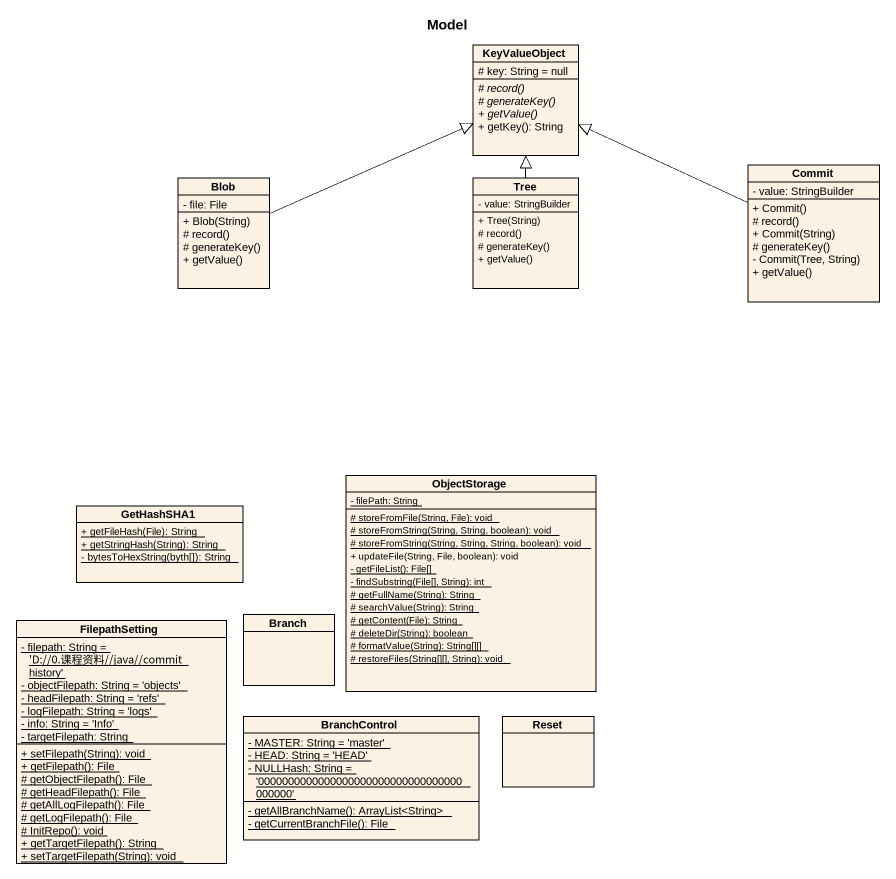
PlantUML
@startuml
title Model
hide circle
hide empty members
skinparam classAttributeIconSize 0
class KeyValueObject {
  # key: String = null
  {abstract} # record()
  {abstract} # generateKey()
  {abstract} + getValue()
  + getKey(): String
}
class Commit {
  - value: StringBuilder
  + Commit()
  # record()
  + Commit(String)
  # generateKey()
  - Commit(Tree, String)
  + getValue()
}
class Blob {
  - file: File
  + Blob(String)
  # record()
  # generateKey()
  + getValue()
}
class Tree {
  - value: StringBuilder
  + Tree(String)
  # record()
  # generateKey()
  + getValue()
}
class ObjectStorage {
  {static} - filePath: String
  {static} # storeFromFile(String, File): void
  {static} # storeFromString(String, String, boolean): void
  {static} # storeFromString(String, String, String, boolean): void
  + updateFile(String, File, boolean): void
  {static} - getFileList(): File[]
  {static} - findSubstring(File[], String): int
  {static} # getFullName(String): String
  {static} # searchValue(String): String
  {static} # getContent(File): String
  {static} # deleteDir(String): boolean
  {static} # formatValue(String): String[][]
  {static} # restoreFiles(String[][], String): void
}
class GetHashSHA1 {
  {static} + getFileHash(File): String
  {static} + getStringHash(String): String
  {static} - bytesToHexString(byth[]): String
}
class FilepathSetting {
  {static} - filepath: String = 'D:~//0.课程资料~//java~//commit history'
  {static} - objectFilepath: String = 'objects'
  {static} - headFilepath: String = 'refs'
  {static} - logFilepath: String = 'logs'
  {static} - info: String = 'Info'
  {static} - targetFilepath: String
  {static} + setFilepath(String): void
  {static} + getFilepath(): File
  {static} # getObjectFilepath(): File
  {static} # getHeadFilepath(): File
  {static} # getAllLogFilepath(): File
  {static} # getLogFilepath(): File
  {static} # InitRepo(): void
  {static} + getTargetFilepath(): String
  {static} + setTargetFilepath(String): void
}
class Branch
class BranchControl {
  {static} - MASTER: String = 'master'
  {static} - HEAD: String = 'HEAD'
  {static} - NULLHash: String = '0000000000000000000000000000000000000000'
  {static} - getAllBranchName(): ArrayList<String>
  {static} - getCurrentBranchFile(): File
}
class Reset
Commit -left-|> KeyValueObject
Blob -right-|> KeyValueObject
Tree -up-|> KeyValueObject
@enduml
